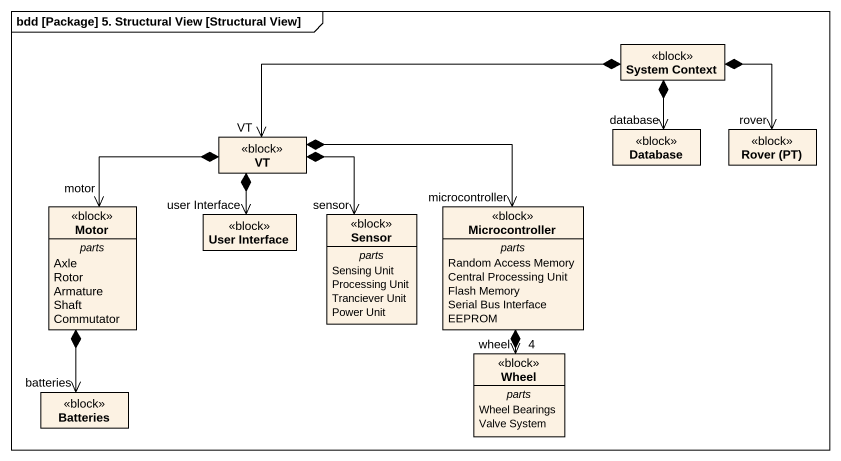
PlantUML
@startuml
mainframe bdd [Package] 5. Structural View [Structural View]
hide circle
hide empty members
class "System Context" as System_Context <<block>>
class VT <<block>>
class "Database" as Database_ <<block>>
class "Rover (PT)" as Rover_PT <<block>>
class Motor <<block>> {
  -- parts --
  Axle
  Rotor
  Armature
  Shaft
  Commutator
}
class "User Interface" as User_Interface <<block>>
class Sensor <<block>> {
  -- parts --
  Sensing Unit
  Processing Unit
  Tranciever Unit
  Power Unit
}
class Microcontroller <<block>> {
  -- parts --
  Random Access Memory
  Central Processing Unit
  Flash Memory
  Serial Bus Interface
  EEPROM
}
class Batteries <<block>>
class Wheel <<block>> {
  -- parts --
  Wheel Bearings
  Valve System
}
System_Context *-left-> "VT" VT
System_Context *--> "database" Database_
System_Context *--> "rover" Rover_PT
VT *--> "motor" Motor
VT *--> "user Interface" User_Interface
VT *--> "sensor" Sensor
VT *-right-> "microcontroller" Microcontroller
Motor *--> "batteries" Batteries
Microcontroller *--> "wheel\n4" Wheel
@enduml
